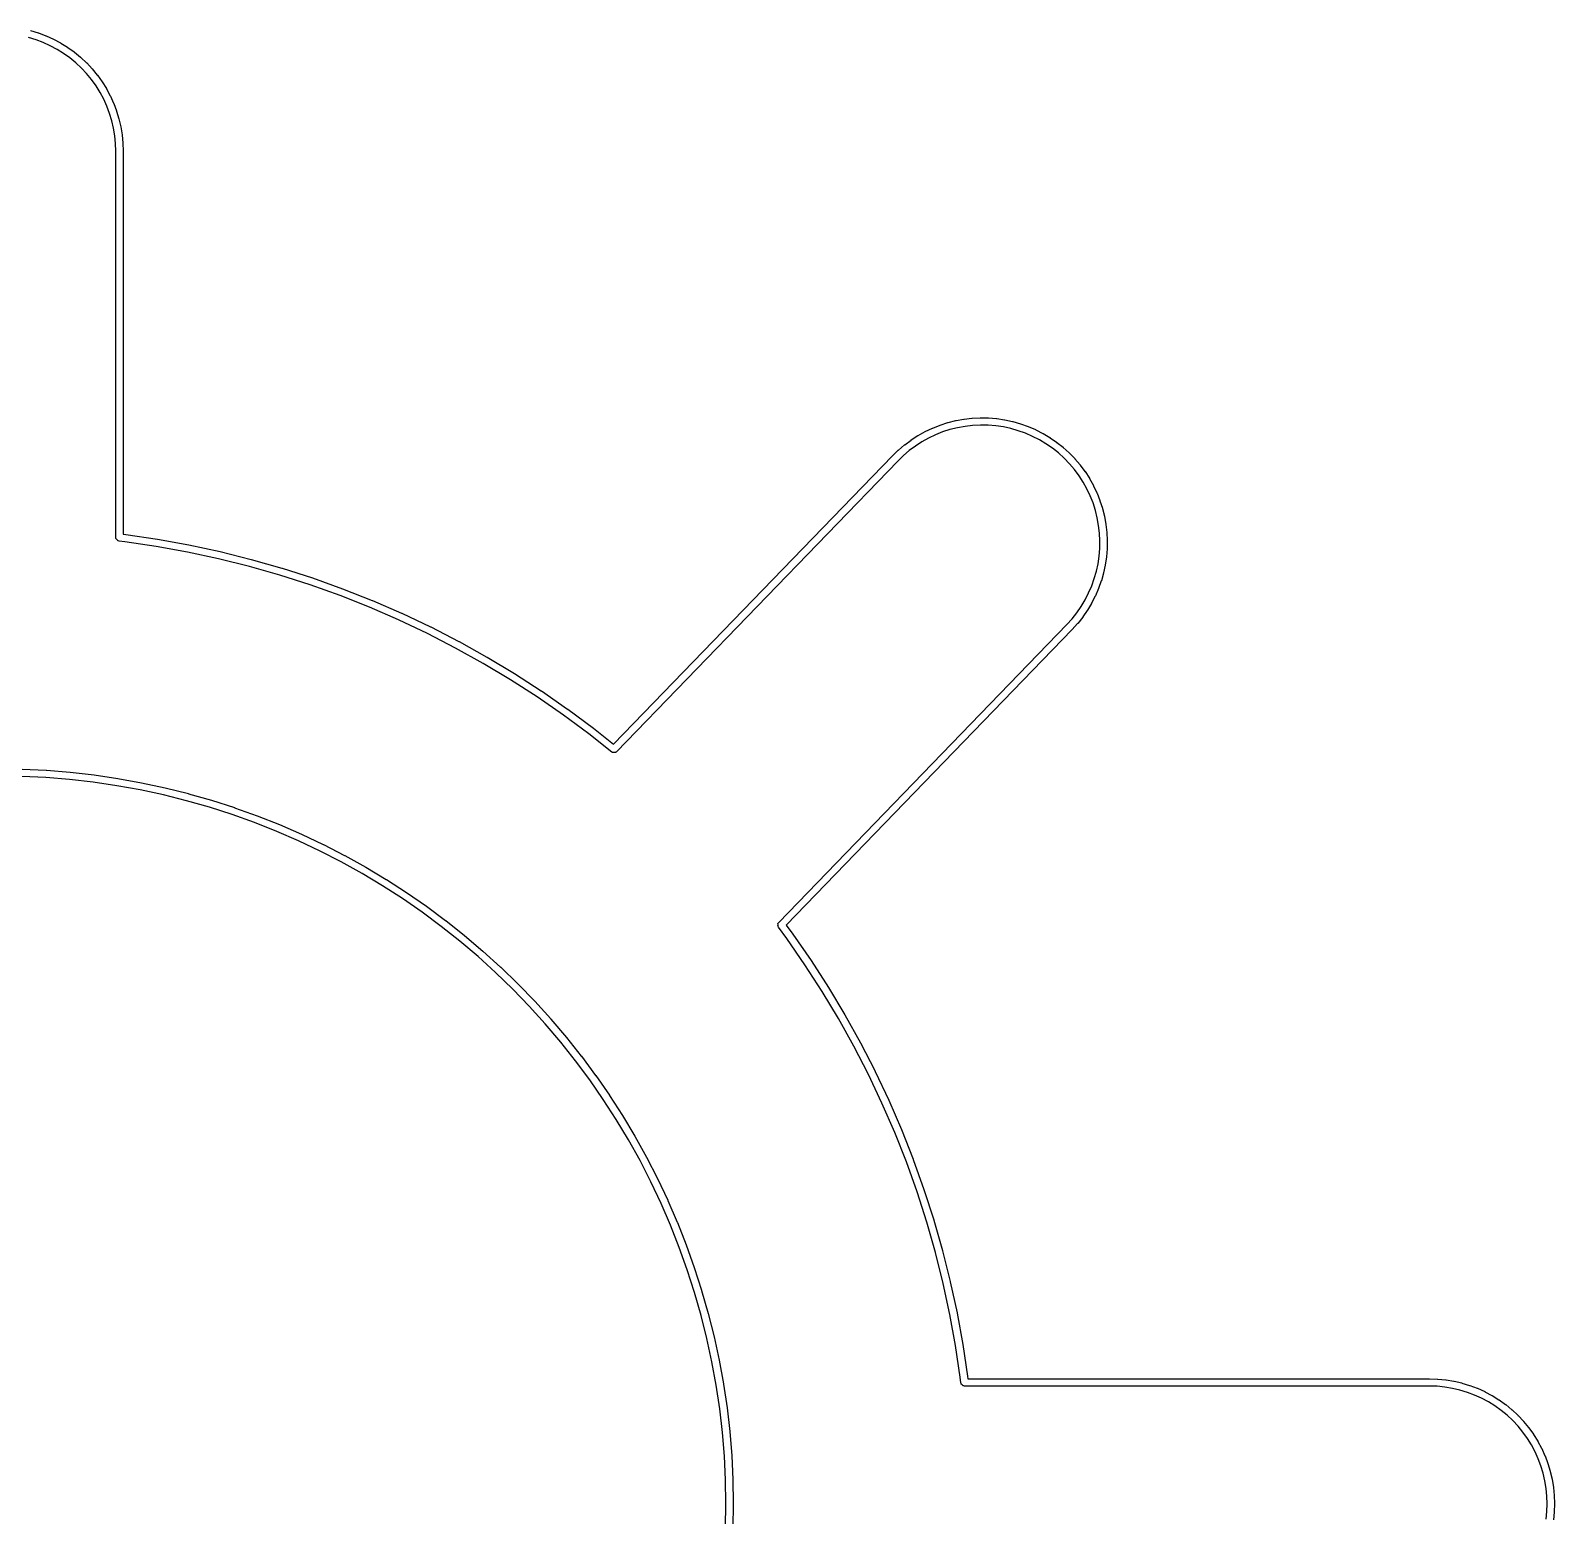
# Model space of a CAD drawing. Header units: inches. Extents: x 0.4 to 11.3, y -7.9 to -0.4.
# Drawn here: x 2.0653 to 2.2694, y -4.8343 to -4.6354 of the extents above; entities that cross this region are included whole.
import ezdxf

# ---------------------------------------------------------------- set-up
doc = ezdxf.new("R2010")
doc.units = ezdxf.units.IN
doc.header["$MEASUREMENT"] = 0
doc.layers.add('Translucent', color=161, linetype='CONTINUOUS', true_color=0x5994dc)

msp = doc.modelspace()

# ---------------------------------------------------------------- linework, layer by layer
at = {"layer": 'Translucent', "linetype": 'CONTINUOUS'}
for p, q in [((2.06534, -4.63541), (2.06535, -4.63542)), ((2.06535, -4.63542), (2.06537, -4.63542)), ((2.06537, -4.63542), (2.06639, -4.63573)), ((2.06639, -4.63573), (2.0664, -4.63573)), ((2.0664, -4.63573), (2.06642, -4.63574)), ((2.06642, -4.63574), (2.06741, -4.63611)), ((2.06741, -4.63611), (2.06743, -4.63612)), ((2.06743, -4.63612), (2.06744, -4.63612)), ((2.06744, -4.63612), (2.06841, -4.63656)), ((2.06609, -4.63666), (2.0651, -4.63636)), ((2.06705, -4.63703), (2.06609, -4.63666)), ((2.06799, -4.63745), (2.06705, -4.63703)), ((2.0689, -4.63794), (2.06799, -4.63745)), ((2.06841, -4.63656), (2.06842, -4.63657)), ((2.06842, -4.63657), (2.06844, -4.63658)), ((2.06844, -4.63658), (2.06938, -4.63708)), ((2.06977, -4.63848), (2.0689, -4.63794)), ((2.06938, -4.63708), (2.06939, -4.63709)), ((2.06939, -4.63709), (2.0694, -4.63709)), ((2.0694, -4.63709), (2.07031, -4.63765)), ((2.07031, -4.63765), (2.07032, -4.63766)), ((2.07032, -4.63766), (2.07033, -4.63767)), ((2.07033, -4.63767), (2.0712, -4.63829)), ((2.0712, -4.63829), (2.07121, -4.6383)), ((2.07121, -4.6383), (2.07122, -4.63831)), ((2.07122, -4.63831), (2.07204, -4.63898)), ((2.07061, -4.63908), (2.06977, -4.63848)), ((2.07141, -4.63973), (2.07061, -4.63908)), ((2.07216, -4.64044), (2.07141, -4.63973)), ((2.07204, -4.63898), (2.07205, -4.639)), ((2.07205, -4.639), (2.07207, -4.63901)), ((2.07207, -4.63901), (2.07284, -4.63973)), ((2.07284, -4.63973), (2.07285, -4.63975)), ((2.07285, -4.63975), (2.07287, -4.63975)), ((2.07287, -4.63975), (2.07359, -4.64053)), ((2.07286, -4.64119), (2.07216, -4.64044)), ((2.07352, -4.64199), (2.07286, -4.64119)), ((2.07412, -4.64283), (2.07352, -4.64199)), ((2.07359, -4.64053), (2.0736, -4.64054)), ((2.0736, -4.64054), (2.07361, -4.64055)), ((2.07361, -4.64055), (2.07429, -4.64138)), ((2.07429, -4.64138), (2.0743, -4.64139)), ((2.0743, -4.64139), (2.07431, -4.6414)), ((2.07431, -4.6414), (2.07493, -4.64227)), ((2.07493, -4.64227), (2.07493, -4.64228)), ((2.07493, -4.64228), (2.07494, -4.64229)), ((2.07494, -4.64229), (2.07551, -4.64319)), ((2.07466, -4.6437), (2.07412, -4.64283)), ((2.07515, -4.64461), (2.07466, -4.6437)), ((2.07551, -4.64319), (2.07551, -4.64321)), ((2.07551, -4.64321), (2.07552, -4.64322)), ((2.07552, -4.64322), (2.07602, -4.64416)), ((2.07602, -4.64416), (2.07603, -4.64418)), ((2.07603, -4.64418), (2.07604, -4.64419)), ((2.07604, -4.64419), (2.07648, -4.64516)), ((2.07557, -4.64555), (2.07515, -4.64461)), ((2.07594, -4.64651), (2.07557, -4.64555)), ((2.07623, -4.6475), (2.07594, -4.64651)), ((2.07648, -4.64516), (2.07648, -4.64517)), ((2.07648, -4.64517), (2.07649, -4.64519)), ((2.07649, -4.64519), (2.07686, -4.64618)), ((2.07686, -4.64618), (2.07687, -4.6462)), ((2.07687, -4.6462), (2.07687, -4.64621)), ((2.07687, -4.64621), (2.07718, -4.64723)), ((2.07647, -4.6485), (2.07623, -4.6475)), ((2.07664, -4.64952), (2.07647, -4.6485)), ((2.07718, -4.64723), (2.07718, -4.64724)), ((2.07718, -4.64724), (2.07719, -4.64726)), ((2.07719, -4.64726), (2.07743, -4.64829)), ((2.07743, -4.64829), (2.07743, -4.64831)), ((2.07743, -4.64831), (2.07744, -4.64833)), ((2.07744, -4.64833), (2.07761, -4.64937)), ((2.07674, -4.65055), (2.07664, -4.64952)), ((2.07677, -4.65158), (2.07674, -4.65055)), ((2.07761, -4.64937), (2.07761, -4.64939)), ((2.07761, -4.64939), (2.07761, -4.64941)), ((2.07761, -4.64941), (2.07772, -4.65046)), ((2.07772, -4.65046), (2.07772, -4.65048)), ((2.07772, -4.65048), (2.07772, -4.6505)), ((2.07772, -4.6505), (2.07776, -4.65156)), ((2.07677, -4.70329), (2.07677, -4.65158)), ((2.07776, -4.65156), (2.07775, -4.65157)), ((2.07775, -4.65157), (2.07776, -4.65157)), ((2.07776, -4.65157), (2.07776, -4.70285)), ((2.19035, -4.68744), (2.19141, -4.68732)), ((2.19141, -4.68732), (2.19142, -4.68732)), ((2.19142, -4.68732), (2.19144, -4.68732)), ((2.19144, -4.68732), (2.1925, -4.68727)), ((2.1925, -4.68727), (2.19251, -4.68727)), ((2.19251, -4.68727), (2.19253, -4.68727)), ((2.19253, -4.68727), (2.19359, -4.68728)), ((2.19359, -4.68728), (2.19361, -4.68729)), ((2.19361, -4.68729), (2.19363, -4.68728)), ((2.19363, -4.68728), (2.19468, -4.68737)), ((2.1842, -4.68964), (2.18513, -4.68912)), ((2.18513, -4.68912), (2.18515, -4.68912)), ((2.18515, -4.68912), (2.18516, -4.68911)), ((2.18516, -4.68911), (2.18612, -4.68865)), ((2.18612, -4.68865), (2.18613, -4.68865)), ((2.18613, -4.68865), (2.18615, -4.68864)), ((2.18615, -4.68864), (2.18714, -4.68825)), ((2.18748, -4.68917), (2.18653, -4.68955)), ((2.18714, -4.68825), (2.18715, -4.68825)), ((2.18715, -4.68825), (2.18717, -4.68824)), ((2.18717, -4.68824), (2.18818, -4.68791)), ((2.18846, -4.68886), (2.18748, -4.68917)), ((2.18818, -4.68791), (2.1882, -4.68791)), ((2.1882, -4.68791), (2.18821, -4.6879)), ((2.18821, -4.6879), (2.18924, -4.68765)), ((2.18946, -4.6886), (2.18846, -4.68886)), ((2.18924, -4.68765), (2.18926, -4.68765)), ((2.18926, -4.68765), (2.18927, -4.68764)), ((2.18927, -4.68764), (2.19032, -4.68745)), ((2.19048, -4.68842), (2.18946, -4.6886)), ((2.19032, -4.68745), (2.19033, -4.68745)), ((2.19033, -4.68745), (2.19035, -4.68744)), ((2.1915, -4.6883), (2.19048, -4.68842)), ((2.19253, -4.68825), (2.1915, -4.6883)), ((2.19356, -4.68827), (2.19253, -4.68825)), ((2.19459, -4.68835), (2.19356, -4.68827)), ((2.19561, -4.6885), (2.19459, -4.68835)), ((2.19468, -4.68737), (2.1947, -4.68738)), ((2.1947, -4.68738), (2.19472, -4.68737)), ((2.19472, -4.68737), (2.19577, -4.68753)), ((2.19662, -4.68872), (2.19561, -4.6885)), ((2.19577, -4.68753), (2.19578, -4.68754)), ((2.19578, -4.68754), (2.1958, -4.68754)), ((2.1958, -4.68754), (2.19684, -4.68776)), ((2.19761, -4.689), (2.19662, -4.68872)), ((2.19684, -4.68776), (2.19685, -4.68777)), ((2.19685, -4.68777), (2.19687, -4.68777)), ((2.19687, -4.68777), (2.19789, -4.68806)), ((2.19858, -4.68935), (2.19761, -4.689)), ((2.19789, -4.68806), (2.19791, -4.68807)), ((2.19791, -4.68807), (2.19792, -4.68807)), ((2.19792, -4.68807), (2.19892, -4.68843)), ((2.19952, -4.68976), (2.19858, -4.68935)), ((2.19892, -4.68843), (2.19894, -4.68843)), ((2.19894, -4.68843), (2.19895, -4.68844)), ((2.19895, -4.68844), (2.19993, -4.68886)), ((2.19993, -4.68886), (2.19994, -4.68887)), ((2.19994, -4.68887), (2.19996, -4.68887)), ((2.19996, -4.68887), (2.2009, -4.68936)), ((2.2009, -4.68936), (2.20092, -4.68937)), ((2.20092, -4.68937), (2.20093, -4.68938)), ((2.18157, -4.69159), (2.18238, -4.6909)), ((2.18238, -4.6909), (2.18239, -4.6909)), ((2.18239, -4.6909), (2.1824, -4.69088)), ((2.1824, -4.69088), (2.18325, -4.69025)), ((2.18383, -4.69105), (2.183, -4.69166)), ((2.18325, -4.69025), (2.18327, -4.69024)), ((2.18327, -4.69024), (2.18328, -4.69023)), ((2.18328, -4.69023), (2.18417, -4.68966)), ((2.18469, -4.69049), (2.18383, -4.69105)), ((2.18417, -4.68966), (2.18419, -4.68965)), ((2.18419, -4.68965), (2.1842, -4.68964)), ((2.18559, -4.68999), (2.18469, -4.69049)), ((2.18653, -4.68955), (2.18559, -4.68999)), ((2.20044, -4.69023), (2.19952, -4.68976)), ((2.20132, -4.69076), (2.20044, -4.69023)), ((2.20093, -4.68938), (2.20184, -4.68992)), ((2.20217, -4.69134), (2.20132, -4.69076)), ((2.20184, -4.68992), (2.20186, -4.68993)), ((2.20186, -4.68993), (2.20187, -4.68994)), ((2.20187, -4.68994), (2.20274, -4.69054)), ((2.20298, -4.69198), (2.20217, -4.69134)), ((2.20274, -4.69054), (2.20276, -4.69055)), ((2.20276, -4.69055), (2.20277, -4.69056)), ((2.20277, -4.69056), (2.2036, -4.69122)), ((2.2036, -4.69122), (2.20361, -4.69124)), ((2.20361, -4.69124), (2.20363, -4.69124)), ((2.20363, -4.69124), (2.20442, -4.69196)), ((2.14343, -4.73098), (2.18077, -4.69236)), ((2.18147, -4.69306), (2.14383, -4.73198)), ((2.18077, -4.69236), (2.18078, -4.69235)), ((2.18077, -4.69236), (2.18077, -4.69236)), ((2.18078, -4.69235), (2.18154, -4.69161)), ((2.18222, -4.69233), (2.18147, -4.69306)), ((2.18154, -4.69161), (2.18156, -4.6916)), ((2.18156, -4.6916), (2.18157, -4.69159)), ((2.183, -4.69166), (2.18222, -4.69233)), ((2.20374, -4.69268), (2.20298, -4.69198)), ((2.20446, -4.69342), (2.20374, -4.69268)), ((2.20442, -4.69196), (2.20442, -4.69197)), ((2.20442, -4.69197), (2.20444, -4.69198)), ((2.20444, -4.69198), (2.20518, -4.69274)), ((2.20513, -4.6942), (2.20446, -4.69342)), ((2.20518, -4.69274), (2.20519, -4.69276)), ((2.20519, -4.69276), (2.2052, -4.69277)), ((2.2052, -4.69277), (2.20589, -4.69358)), ((2.20574, -4.69503), (2.20513, -4.6942)), ((2.2063, -4.69589), (2.20574, -4.69503)), ((2.20589, -4.69358), (2.20589, -4.69359)), ((2.20589, -4.69359), (2.20591, -4.6936)), ((2.20591, -4.6936), (2.20654, -4.69446)), ((2.20654, -4.69446), (2.20655, -4.69447)), ((2.20655, -4.69447), (2.20656, -4.69448)), ((2.20656, -4.69448), (2.20714, -4.69537)), ((2.20714, -4.69537), (2.20714, -4.69539)), ((2.20714, -4.69539), (2.20715, -4.6954)), ((2.20715, -4.6954), (2.20767, -4.69633)), ((2.2068, -4.6968), (2.2063, -4.69589)), ((2.20724, -4.69773), (2.2068, -4.6968)), ((2.20767, -4.69633), (2.20767, -4.69635)), ((2.20767, -4.69635), (2.20768, -4.69636)), ((2.20768, -4.69636), (2.20814, -4.69732)), ((2.20814, -4.69732), (2.20814, -4.69734)), ((2.20814, -4.69734), (2.20815, -4.69735)), ((2.20815, -4.69735), (2.20854, -4.69834)), ((2.20762, -4.69868), (2.20724, -4.69773)), ((2.20794, -4.69967), (2.20762, -4.69868)), ((2.20854, -4.69834), (2.20854, -4.69835)), ((2.20854, -4.69835), (2.20855, -4.69837)), ((2.20855, -4.69837), (2.20888, -4.69938)), ((2.20888, -4.69938), (2.20888, -4.6994)), ((2.20888, -4.6994), (2.20889, -4.69941)), ((2.20889, -4.69941), (2.20915, -4.70044)), ((2.20819, -4.70067), (2.20794, -4.69967)), ((2.20837, -4.70168), (2.20819, -4.70067)), ((2.20915, -4.70044), (2.20915, -4.70046)), ((2.20915, -4.70046), (2.20915, -4.70047)), ((2.20915, -4.70047), (2.20934, -4.70152)), ((2.20934, -4.70152), (2.20934, -4.70153)), ((2.20934, -4.70153), (2.20935, -4.70155)), ((2.20935, -4.70155), (2.20947, -4.70261)), ((2.07679, -4.7034), (2.07677, -4.70329)), ((2.07679, -4.70342), (2.07679, -4.7034)), ((2.0768, -4.70344), (2.07679, -4.70342)), ((2.07681, -4.70348), (2.0768, -4.70344)), ((2.07692, -4.70359), (2.07681, -4.70348)), ((2.07702, -4.70372), (2.07692, -4.70359)), ((2.07776, -4.70285), (2.0781, -4.70289)), ((2.0781, -4.70289), (2.07811, -4.70289)), ((2.07811, -4.70289), (2.07812, -4.70289)), ((2.07812, -4.70289), (2.08234, -4.70352)), ((2.08234, -4.70352), (2.08235, -4.70352)), ((2.08235, -4.70352), (2.08236, -4.70352)), ((2.08236, -4.70352), (2.08655, -4.70429)), ((2.20849, -4.7027), (2.20837, -4.70168)), ((2.20854, -4.70373), (2.20849, -4.7027)), ((2.20947, -4.70261), (2.20947, -4.70262)), ((2.20947, -4.70262), (2.20947, -4.70264)), ((2.20947, -4.70264), (2.20952, -4.7037)), ((2.07706, -4.70373), (2.07702, -4.70372)), ((2.07708, -4.70374), (2.07706, -4.70373)), ((2.0771, -4.70374), (2.07708, -4.70374)), ((2.07721, -4.70378), (2.0771, -4.70374)), ((2.07798, -4.70387), (2.07721, -4.70378)), ((2.08219, -4.70449), (2.07798, -4.70387)), ((2.08637, -4.70525), (2.08219, -4.70449)), ((2.09053, -4.70615), (2.08637, -4.70525)), ((2.08655, -4.70429), (2.08656, -4.70429)), ((2.08656, -4.70429), (2.08657, -4.70429)), ((2.08657, -4.70429), (2.09074, -4.70519)), ((2.09074, -4.70519), (2.09075, -4.70519)), ((2.09075, -4.70519), (2.09076, -4.70519)), ((2.09076, -4.70519), (2.0949, -4.70623)), ((2.20844, -4.70579), (2.20852, -4.70476)), ((2.20852, -4.70476), (2.20854, -4.70373)), ((2.20951, -4.70483), (2.20942, -4.70589)), ((2.20951, -4.70479), (2.2095, -4.70481)), ((2.2095, -4.70481), (2.20951, -4.70483)), ((2.20953, -4.70373), (2.20951, -4.70479)), ((2.20952, -4.7037), (2.20952, -4.70372)), ((2.20952, -4.70372), (2.20953, -4.70373)), ((2.09465, -4.70718), (2.09053, -4.70615)), ((2.09874, -4.70835), (2.09465, -4.70718)), ((2.0949, -4.70623), (2.0949, -4.70623)), ((2.0949, -4.70623), (2.09491, -4.70623)), ((2.09491, -4.70623), (2.09902, -4.70741)), ((2.09902, -4.70741), (2.09902, -4.70741)), ((2.09902, -4.70741), (2.09903, -4.70741)), ((2.09903, -4.70741), (2.10309, -4.70872)), ((2.20807, -4.70782), (2.20829, -4.70681)), ((2.20829, -4.70681), (2.20844, -4.70579)), ((2.20926, -4.707), (2.20903, -4.70804)), ((2.20942, -4.70592), (2.20926, -4.70697)), ((2.20926, -4.70697), (2.20926, -4.70698)), ((2.20926, -4.70698), (2.20926, -4.707)), ((2.20942, -4.70589), (2.20942, -4.7059)), ((2.20942, -4.7059), (2.20942, -4.70592)), ((2.10279, -4.70965), (2.09874, -4.70835)), ((2.10679, -4.71108), (2.10279, -4.70965)), ((2.10309, -4.70872), (2.1031, -4.70872)), ((2.1031, -4.70872), (2.10311, -4.70872)), ((2.10311, -4.70872), (2.10713, -4.71016)), ((2.20744, -4.70978), (2.20779, -4.70881)), ((2.20779, -4.70881), (2.20807, -4.70782)), ((2.20872, -4.70912), (2.20836, -4.71012)), ((2.20873, -4.70909), (2.20872, -4.70911)), ((2.20872, -4.70911), (2.20872, -4.70912)), ((2.20902, -4.70807), (2.20873, -4.70909)), ((2.20903, -4.70804), (2.20902, -4.70805)), ((2.20902, -4.70805), (2.20902, -4.70807)), ((2.11074, -4.71265), (2.10679, -4.71108)), ((2.10713, -4.71016), (2.10713, -4.71016)), ((2.10713, -4.71016), (2.10714, -4.71016)), ((2.10714, -4.71016), (2.11111, -4.71173)), ((2.11111, -4.71173), (2.11112, -4.71174)), ((2.11112, -4.71174), (2.11113, -4.71174)), ((2.11113, -4.71174), (2.11504, -4.71344)), ((2.20603, -4.71252), (2.20656, -4.71164)), ((2.20656, -4.71164), (2.20703, -4.71072)), ((2.20703, -4.71072), (2.20744, -4.70978)), ((2.20792, -4.71116), (2.20743, -4.7121)), ((2.20793, -4.71113), (2.20792, -4.71114)), ((2.20792, -4.71114), (2.20792, -4.71116)), ((2.20835, -4.71015), (2.20793, -4.71113)), ((2.20836, -4.71014), (2.20835, -4.71015)), ((2.20836, -4.71012), (2.20836, -4.71014)), ((2.11464, -4.71434), (2.11074, -4.71265)), ((2.11504, -4.71344), (2.11505, -4.71344)), ((2.11505, -4.71344), (2.11506, -4.71344)), ((2.11506, -4.71344), (2.11891, -4.71527)), ((2.20481, -4.71418), (2.20545, -4.71337)), ((2.20545, -4.71337), (2.20603, -4.71252)), ((2.20685, -4.71307), (2.20625, -4.71394)), ((2.20686, -4.71306), (2.20685, -4.71307)), ((2.20687, -4.71304), (2.20686, -4.71306)), ((2.20742, -4.71213), (2.20687, -4.71304)), ((2.20743, -4.7121), (2.20742, -4.71212)), ((2.20742, -4.71212), (2.20742, -4.71213)), ((2.11849, -4.71615), (2.11464, -4.71434)), ((2.11891, -4.71527), (2.11892, -4.71527)), ((2.11892, -4.71527), (2.11893, -4.71528)), ((2.11893, -4.71528), (2.12272, -4.71723)), ((2.16554, -4.75484), (2.20411, -4.71495)), ((2.20482, -4.71563), (2.16654, -4.75522)), ((2.20411, -4.71495), (2.20481, -4.71418)), ((2.20483, -4.71562), (2.20482, -4.71563)), ((2.20555, -4.71483), (2.20483, -4.71562)), ((2.20483, -4.71562), (2.20483, -4.71562)), ((2.20556, -4.71481), (2.20555, -4.71483)), ((2.20557, -4.7148), (2.20556, -4.71481)), ((2.20623, -4.71397), (2.20557, -4.7148)), ((2.20624, -4.71396), (2.20623, -4.71397)), ((2.20625, -4.71394), (2.20624, -4.71396)), ((2.12227, -4.7181), (2.11849, -4.71615)), ((2.12272, -4.71723), (2.12273, -4.71723)), ((2.12273, -4.71723), (2.12274, -4.71723)), ((2.12274, -4.71723), (2.12647, -4.71931)), ((2.12598, -4.72016), (2.12227, -4.7181)), ((2.12647, -4.71931), (2.12648, -4.71931)), ((2.12648, -4.71931), (2.12648, -4.71931)), ((2.12648, -4.71931), (2.13014, -4.72151)), ((2.12963, -4.72235), (2.12598, -4.72016)), ((2.13014, -4.72151), (2.13015, -4.72151)), ((2.13015, -4.72151), (2.13016, -4.72152)), ((2.13016, -4.72152), (2.13374, -4.72383)), ((2.1332, -4.72465), (2.12963, -4.72235)), ((2.13374, -4.72383), (2.13375, -4.72383)), ((2.13375, -4.72383), (2.13376, -4.72384)), ((2.13376, -4.72384), (2.13727, -4.72627)), ((2.1367, -4.72707), (2.1332, -4.72465)), ((2.14011, -4.7296), (2.1367, -4.72707)), ((2.13727, -4.72627), (2.13727, -4.72627)), ((2.13727, -4.72627), (2.13728, -4.72628)), ((2.13728, -4.72628), (2.14071, -4.72882)), ((2.14317, -4.73203), (2.14011, -4.7296)), ((2.14071, -4.72882), (2.14071, -4.72882)), ((2.14071, -4.72882), (2.14072, -4.72883)), ((2.14072, -4.72883), (2.14343, -4.73098)), ((2.14327, -4.73208), (2.14317, -4.73203)), ((2.14329, -4.7321), (2.14327, -4.73208)), ((2.14331, -4.7321), (2.14329, -4.7321)), ((2.14334, -4.73211), (2.14331, -4.7321)), ((2.1435, -4.73209), (2.14334, -4.73211)), ((2.14367, -4.73209), (2.1435, -4.73209)), ((2.1437, -4.73207), (2.14367, -4.73209)), ((2.14371, -4.73207), (2.1437, -4.73207)), ((2.14373, -4.73205), (2.14371, -4.73207)), ((2.14383, -4.73198), (2.14373, -4.73205)), ((2.0674, -4.73544), (2.06421, -4.73529)), ((2.06425, -4.7343), (2.06745, -4.73446)), ((2.07057, -4.73571), (2.0674, -4.73544)), ((2.06745, -4.73446), (2.06746, -4.73446)), ((2.06746, -4.73446), (2.06747, -4.73446)), ((2.06747, -4.73446), (2.07066, -4.73473)), ((2.07374, -4.73607), (2.07057, -4.73571)), ((2.07066, -4.73473), (2.07067, -4.73473)), ((2.07067, -4.73473), (2.07068, -4.73473)), ((2.07068, -4.73473), (2.07386, -4.73509)), ((2.0769, -4.73654), (2.07374, -4.73607)), ((2.07386, -4.73509), (2.07387, -4.7351)), ((2.07387, -4.7351), (2.07388, -4.7351)), ((2.07388, -4.7351), (2.07705, -4.73557)), ((2.07705, -4.73557), (2.07706, -4.73557)), ((2.07706, -4.73557), (2.07706, -4.73557)), ((2.07706, -4.73557), (2.08022, -4.73614)), ((2.08022, -4.73614), (2.08023, -4.73614)), ((2.08023, -4.73614), (2.08023, -4.73614)), ((2.08023, -4.73614), (2.08337, -4.73682)), ((2.08003, -4.73711), (2.0769, -4.73654)), ((2.08315, -4.73778), (2.08003, -4.73711)), ((2.08624, -4.73856), (2.08315, -4.73778)), ((2.08337, -4.73682), (2.08337, -4.73682)), ((2.08337, -4.73682), (2.08338, -4.73683)), ((2.08338, -4.73683), (2.08649, -4.7376)), ((2.08649, -4.7376), (2.0865, -4.73761)), ((2.0865, -4.73761), (2.08651, -4.73761)), ((2.08651, -4.73761), (2.08959, -4.73849)), ((2.08931, -4.73943), (2.08624, -4.73856)), ((2.09235, -4.74041), (2.08931, -4.73943)), ((2.08959, -4.73849), (2.08959, -4.73849)), ((2.08959, -4.73849), (2.0896, -4.73849)), ((2.0896, -4.73849), (2.09265, -4.73947)), ((2.09265, -4.73947), (2.09266, -4.73948)), ((2.09266, -4.73948), (2.09267, -4.73948)), ((2.09267, -4.73948), (2.09569, -4.74056)), ((2.09535, -4.74148), (2.09235, -4.74041)), ((2.09831, -4.74265), (2.09535, -4.74148)), ((2.09569, -4.74056), (2.09569, -4.74056)), ((2.09569, -4.74056), (2.0957, -4.74056)), ((2.0957, -4.74056), (2.09868, -4.74174)), ((2.09868, -4.74174), (2.09869, -4.74175)), ((2.09869, -4.74175), (2.0987, -4.74175)), ((2.0987, -4.74175), (2.10164, -4.74302)), ((2.10124, -4.74392), (2.09831, -4.74265)), ((2.10412, -4.74529), (2.10124, -4.74392)), ((2.10164, -4.74302), (2.10164, -4.74303)), ((2.10164, -4.74303), (2.10165, -4.74303)), ((2.10165, -4.74303), (2.10455, -4.7444)), ((2.10455, -4.7444), (2.10456, -4.7444)), ((2.10456, -4.7444), (2.10456, -4.74441)), ((2.10456, -4.74441), (2.10741, -4.74587)), ((2.10696, -4.74674), (2.10412, -4.74529)), ((2.10741, -4.74587), (2.10742, -4.74588)), ((2.10742, -4.74588), (2.10743, -4.74588)), ((2.10743, -4.74588), (2.11023, -4.74743)), ((2.10974, -4.74829), (2.10696, -4.74674)), ((2.11248, -4.74993), (2.10974, -4.74829)), ((2.11023, -4.74743), (2.11024, -4.74744)), ((2.11024, -4.74744), (2.11024, -4.74744)), ((2.11024, -4.74744), (2.11299, -4.74909)), ((2.11516, -4.75166), (2.11248, -4.74993)), ((2.11299, -4.74909), (2.113, -4.7491)), ((2.113, -4.7491), (2.11301, -4.7491)), ((2.11301, -4.7491), (2.1157, -4.75084)), ((2.11778, -4.75347), (2.11516, -4.75166)), ((2.1157, -4.75084), (2.1157, -4.75084)), ((2.1157, -4.75084), (2.11571, -4.75084)), ((2.11571, -4.75084), (2.11835, -4.75267)), ((2.12034, -4.75537), (2.11778, -4.75347)), ((2.11835, -4.75267), (2.11835, -4.75267)), ((2.11835, -4.75267), (2.11836, -4.75268)), ((2.11836, -4.75268), (2.12093, -4.75459)), ((2.12093, -4.75459), (2.12094, -4.75459)), ((2.12094, -4.75459), (2.12095, -4.7546)), ((2.12095, -4.7546), (2.12346, -4.75659)), ((2.12284, -4.75735), (2.12034, -4.75537)), ((2.12346, -4.75659), (2.12346, -4.75659)), ((2.12346, -4.75659), (2.12347, -4.7566)), ((2.12347, -4.7566), (2.12591, -4.75867)), ((2.16541, -4.7553), (2.16544, -4.75515)), ((2.16544, -4.75535), (2.16541, -4.7553)), ((2.16543, -4.755), (2.16547, -4.75495)), ((2.16544, -4.75515), (2.16543, -4.755)), ((2.16544, -4.75538), (2.16544, -4.75535)), ((2.16546, -4.75539), (2.16544, -4.75538)), ((2.1655, -4.75547), (2.16546, -4.75539)), ((2.16547, -4.75493), (2.16549, -4.75491)), ((2.16547, -4.75495), (2.16547, -4.75493)), ((2.16549, -4.75491), (2.16554, -4.75484)), ((2.16663, -4.757), (2.1655, -4.75547)), ((2.16654, -4.75522), (2.16743, -4.75642)), ((2.16743, -4.75642), (2.16743, -4.75643)), ((2.16743, -4.75643), (2.16743, -4.75643)), ((2.16743, -4.75643), (2.16986, -4.75994)), ((2.12527, -4.75942), (2.12284, -4.75735)), ((2.12591, -4.75867), (2.12592, -4.75868)), ((2.12592, -4.75868), (2.12593, -4.75868)), ((2.12593, -4.75868), (2.1283, -4.76083)), ((2.16905, -4.7605), (2.16663, -4.757)), ((2.12763, -4.76156), (2.12527, -4.75942)), ((2.17135, -4.76407), (2.16905, -4.7605)), ((2.16986, -4.75994), (2.16987, -4.75995)), ((2.16987, -4.75995), (2.16987, -4.75996)), ((2.16987, -4.75996), (2.17218, -4.76354)), ((2.12993, -4.76378), (2.12763, -4.76156)), ((2.1283, -4.76083), (2.12831, -4.76084)), ((2.12831, -4.76084), (2.12831, -4.76085)), ((2.12831, -4.76085), (2.13062, -4.76307)), ((2.13214, -4.76607), (2.12993, -4.76378)), ((2.13062, -4.76307), (2.13062, -4.76308)), ((2.13062, -4.76308), (2.13063, -4.76309)), ((2.13063, -4.76309), (2.13286, -4.76539)), ((2.17354, -4.76772), (2.17135, -4.76407)), ((2.17218, -4.76354), (2.17219, -4.76355)), ((2.17219, -4.76355), (2.17219, -4.76356)), ((2.17219, -4.76356), (2.17439, -4.76722)), ((2.13428, -4.76843), (2.13214, -4.76607)), ((2.13286, -4.76539), (2.13286, -4.7654)), ((2.13286, -4.7654), (2.13287, -4.7654)), ((2.13287, -4.7654), (2.13502, -4.76777)), ((2.13635, -4.77086), (2.13428, -4.76843)), ((2.13502, -4.76777), (2.13502, -4.76778)), ((2.13502, -4.76778), (2.13503, -4.76779)), ((2.13503, -4.76779), (2.1371, -4.77023)), ((2.1756, -4.77143), (2.17354, -4.76772)), ((2.17439, -4.76722), (2.17439, -4.76723)), ((2.17439, -4.76723), (2.1744, -4.76723)), ((2.1744, -4.76723), (2.17647, -4.77096)), ((2.13833, -4.77336), (2.13635, -4.77086)), ((2.1371, -4.77023), (2.13711, -4.77024)), ((2.13711, -4.77024), (2.13711, -4.77024)), ((2.13711, -4.77024), (2.1391, -4.77275)), ((2.17647, -4.77096), (2.17647, -4.77097)), ((2.17647, -4.77097), (2.17648, -4.77098)), ((2.17648, -4.77098), (2.17843, -4.77477)), ((2.1391, -4.77275), (2.13911, -4.77276)), ((2.13911, -4.77276), (2.13911, -4.77277)), ((2.13911, -4.77277), (2.14102, -4.77534)), ((2.17755, -4.77521), (2.1756, -4.77143)), ((2.14023, -4.77592), (2.13833, -4.77336)), ((2.17843, -4.77477), (2.17843, -4.77478)), ((2.17843, -4.77478), (2.17843, -4.77479)), ((2.17843, -4.77479), (2.18026, -4.77864)), ((2.14204, -4.77854), (2.14023, -4.77592)), ((2.14102, -4.77534), (2.14103, -4.77535)), ((2.14103, -4.77535), (2.14103, -4.77535)), ((2.14103, -4.77535), (2.14286, -4.77799)), ((2.17936, -4.77906), (2.17755, -4.77521)), ((2.14377, -4.78122), (2.14204, -4.77854)), ((2.14286, -4.77799), (2.14286, -4.778)), ((2.14286, -4.778), (2.14287, -4.778)), ((2.14287, -4.778), (2.1446, -4.7807)), ((2.18106, -4.78296), (2.17936, -4.77906)), ((2.18026, -4.77864), (2.18026, -4.77865)), ((2.18026, -4.77865), (2.18026, -4.77866)), ((2.18026, -4.77866), (2.18196, -4.78257)), ((2.1446, -4.7807), (2.14461, -4.7807)), ((2.14461, -4.7807), (2.14461, -4.78071)), ((2.14461, -4.78071), (2.14626, -4.78346)), ((2.14541, -4.78396), (2.14377, -4.78122)), ((2.18262, -4.78691), (2.18106, -4.78296)), ((2.18196, -4.78257), (2.18196, -4.78258)), ((2.18196, -4.78258), (2.18197, -4.78259)), ((2.18197, -4.78259), (2.18354, -4.78656)), ((2.14696, -4.78674), (2.14541, -4.78396)), ((2.14626, -4.78346), (2.14626, -4.78347)), ((2.14626, -4.78347), (2.14627, -4.78347)), ((2.14627, -4.78347), (2.14782, -4.78627)), ((2.14842, -4.78958), (2.14696, -4.78674)), ((2.14782, -4.78627), (2.14783, -4.78628)), ((2.14783, -4.78628), (2.14783, -4.78629)), ((2.14783, -4.78629), (2.14929, -4.78914)), ((2.18405, -4.79091), (2.18262, -4.78691)), ((2.18354, -4.78656), (2.18354, -4.78657)), ((2.18354, -4.78657), (2.18354, -4.78657)), ((2.18354, -4.78657), (2.18498, -4.79059)), ((2.14929, -4.78914), (2.1493, -4.78915)), ((2.1493, -4.78915), (2.1493, -4.78915)), ((2.1493, -4.78915), (2.15067, -4.79205)), ((2.14978, -4.79246), (2.14842, -4.78958)), ((2.18535, -4.79496), (2.18405, -4.79091)), ((2.18498, -4.79059), (2.18498, -4.7906)), ((2.18498, -4.7906), (2.18498, -4.79061)), ((2.18498, -4.79061), (2.18629, -4.79467)), ((2.15105, -4.79539), (2.14978, -4.79246)), ((2.15067, -4.79205), (2.15067, -4.79206)), ((2.15067, -4.79206), (2.15068, -4.79206)), ((2.15068, -4.79206), (2.15195, -4.795)), ((2.15222, -4.79835), (2.15105, -4.79539)), ((2.15195, -4.795), (2.15196, -4.79501)), ((2.15196, -4.79501), (2.15196, -4.79502)), ((2.15196, -4.79502), (2.15314, -4.798)), ((2.18652, -4.79905), (2.18535, -4.79496)), ((2.18629, -4.79467), (2.18629, -4.79468)), ((2.18629, -4.79468), (2.18629, -4.79469)), ((2.18629, -4.79469), (2.18747, -4.79879)), ((2.15329, -4.80136), (2.15222, -4.79835)), ((2.15314, -4.798), (2.15314, -4.79801)), ((2.15314, -4.79801), (2.15314, -4.79801)), ((2.15314, -4.79801), (2.15422, -4.80103)), ((2.18755, -4.80318), (2.18652, -4.79905)), ((2.18747, -4.79879), (2.18747, -4.7988)), ((2.18747, -4.7988), (2.18747, -4.7988)), ((2.18747, -4.7988), (2.18851, -4.80294)), ((2.15427, -4.80439), (2.15329, -4.80136)), ((2.15422, -4.80103), (2.15422, -4.80104)), ((2.15422, -4.80104), (2.15423, -4.80105)), ((2.15423, -4.80105), (2.15521, -4.8041)), ((2.18845, -4.80733), (2.18755, -4.80318)), ((2.18851, -4.80294), (2.18851, -4.80295)), ((2.18851, -4.80295), (2.18851, -4.80296)), ((2.18851, -4.80296), (2.18941, -4.80713)), ((2.15514, -4.80746), (2.15427, -4.80439)), ((2.15521, -4.8041), (2.15521, -4.80411)), ((2.15521, -4.80411), (2.15521, -4.80411)), ((2.15521, -4.80411), (2.15609, -4.8072)), ((2.15592, -4.81055), (2.15514, -4.80746)), ((2.15609, -4.8072), (2.15609, -4.8072)), ((2.15609, -4.8072), (2.1561, -4.80721)), ((2.1561, -4.80721), (2.15688, -4.81032)), ((2.18921, -4.81151), (2.18845, -4.80733)), ((2.18941, -4.80713), (2.18941, -4.80714)), ((2.18941, -4.80714), (2.18942, -4.80715)), ((2.18942, -4.80715), (2.19018, -4.81135)), ((2.15659, -4.81367), (2.15592, -4.81055)), ((2.15688, -4.81032), (2.15688, -4.81033)), ((2.15688, -4.81033), (2.15688, -4.81034)), ((2.15688, -4.81034), (2.15756, -4.81347)), ((2.18983, -4.81572), (2.18921, -4.81151)), ((2.19018, -4.81135), (2.19018, -4.81135)), ((2.19018, -4.81135), (2.19018, -4.81136)), ((2.19018, -4.81136), (2.19081, -4.81558)), ((2.15716, -4.8168), (2.15659, -4.81367)), ((2.15756, -4.81347), (2.15756, -4.81348)), ((2.15756, -4.81348), (2.15756, -4.81348)), ((2.15756, -4.81348), (2.15813, -4.81664)), ((2.18992, -4.81649), (2.18983, -4.81572)), ((2.19081, -4.81558), (2.19081, -4.81559)), ((2.19081, -4.81559), (2.19081, -4.8156)), ((2.19081, -4.8156), (2.19085, -4.81594)), ((2.15763, -4.81996), (2.15716, -4.8168)), ((2.15813, -4.81664), (2.15813, -4.81664)), ((2.15813, -4.81664), (2.15814, -4.81665)), ((2.15814, -4.81665), (2.15861, -4.81982)), ((2.18996, -4.8166), (2.18992, -4.81649)), ((2.18996, -4.81663), (2.18996, -4.8166)), ((2.18997, -4.81664), (2.18996, -4.81663)), ((2.18998, -4.81668), (2.18997, -4.81664)), ((2.19011, -4.81678), (2.18998, -4.81668)), ((2.19022, -4.81689), (2.19011, -4.81678)), ((2.19026, -4.8169), (2.19022, -4.81689)), ((2.19028, -4.81691), (2.19026, -4.8169)), ((2.1903, -4.81691), (2.19028, -4.81691)), ((2.19041, -4.81693), (2.1903, -4.81691)), ((2.25267, -4.81693), (2.19041, -4.81693)), ((2.19085, -4.81594), (2.25268, -4.81594)), ((2.25371, -4.81696), (2.25267, -4.81693)), ((2.25268, -4.81594), (2.25269, -4.81595)), ((2.25269, -4.81595), (2.25269, -4.81595)), ((2.25269, -4.81595), (2.25376, -4.81598)), ((2.25473, -4.81706), (2.25371, -4.81696)), ((2.25376, -4.81598), (2.25377, -4.81598)), ((2.25377, -4.81598), (2.25379, -4.81598)), ((2.25379, -4.81598), (2.25485, -4.81609)), ((2.25575, -4.81723), (2.25473, -4.81706)), ((2.25485, -4.81609), (2.25486, -4.81609)), ((2.25486, -4.81609), (2.25488, -4.81609)), ((2.25488, -4.81609), (2.25593, -4.81626)), ((2.25675, -4.81747), (2.25575, -4.81723)), ((2.25593, -4.81626), (2.25594, -4.81627)), ((2.25594, -4.81627), (2.25596, -4.81627)), ((2.25596, -4.81627), (2.25699, -4.81651)), ((2.25774, -4.81777), (2.25675, -4.81747)), ((2.25699, -4.81651), (2.25701, -4.81652)), ((2.25701, -4.81652), (2.25702, -4.81652)), ((2.25702, -4.81652), (2.25804, -4.81683)), ((2.2587, -4.81813), (2.25774, -4.81777)), ((2.25804, -4.81683), (2.25805, -4.81684)), ((2.25805, -4.81684), (2.25807, -4.81684)), ((2.25807, -4.81684), (2.25907, -4.81721)), ((2.25907, -4.81721), (2.25908, -4.81722)), ((2.25908, -4.81722), (2.2591, -4.81722)), ((2.2591, -4.81722), (2.26006, -4.81766)), ((2.26006, -4.81766), (2.26008, -4.81767)), ((2.26008, -4.81767), (2.26009, -4.81768)), ((2.26009, -4.81768), (2.26103, -4.81818)), ((2.158, -4.82313), (2.15763, -4.81996)), ((2.15861, -4.81982), (2.15861, -4.81983)), ((2.15861, -4.81983), (2.15861, -4.81984)), ((2.15861, -4.81984), (2.15897, -4.82302)), ((2.25964, -4.81855), (2.2587, -4.81813)), ((2.26055, -4.81904), (2.25964, -4.81855)), ((2.26143, -4.81958), (2.26055, -4.81904)), ((2.26103, -4.81818), (2.26104, -4.81819)), ((2.26104, -4.81819), (2.26106, -4.81819)), ((2.26106, -4.81819), (2.26196, -4.81876)), ((2.26226, -4.82018), (2.26143, -4.81958)), ((2.26196, -4.81876), (2.26197, -4.81877)), ((2.26197, -4.81877), (2.26199, -4.81877)), ((2.26199, -4.81877), (2.26285, -4.81939)), ((2.26285, -4.81939), (2.26286, -4.8194)), ((2.26286, -4.8194), (2.26288, -4.81941)), ((2.26288, -4.81941), (2.2637, -4.82009)), ((2.26306, -4.82084), (2.26226, -4.82018)), ((2.26381, -4.82154), (2.26306, -4.82084)), ((2.2637, -4.82009), (2.26371, -4.8201)), ((2.26371, -4.8201), (2.26372, -4.82011)), ((2.26372, -4.82011), (2.2645, -4.82083)), ((2.26452, -4.82229), (2.26381, -4.82154)), ((2.2645, -4.82083), (2.26451, -4.82085)), ((2.26451, -4.82085), (2.26452, -4.82086)), ((2.26452, -4.82086), (2.26525, -4.82163)), ((2.26525, -4.82163), (2.26525, -4.82165)), ((2.26525, -4.82165), (2.26527, -4.82166)), ((2.26527, -4.82166), (2.26594, -4.82248)), ((2.15826, -4.8263), (2.158, -4.82313)), ((2.15897, -4.82302), (2.15897, -4.82303)), ((2.15897, -4.82303), (2.15898, -4.82304)), ((2.15898, -4.82304), (2.15924, -4.82623)), ((2.26517, -4.82309), (2.26452, -4.82229)), ((2.26577, -4.82393), (2.26517, -4.82309)), ((2.26632, -4.8248), (2.26577, -4.82393)), ((2.26594, -4.82248), (2.26595, -4.82249)), ((2.26595, -4.82249), (2.26596, -4.8225)), ((2.26596, -4.8225), (2.26658, -4.82337)), ((2.26658, -4.82337), (2.26659, -4.82338)), ((2.26659, -4.82338), (2.2666, -4.82339)), ((2.2666, -4.82339), (2.26716, -4.8243)), ((2.2668, -4.82571), (2.26632, -4.8248)), ((2.26723, -4.82665), (2.2668, -4.82571)), ((2.26716, -4.8243), (2.26717, -4.82431)), ((2.26717, -4.82431), (2.26718, -4.82433)), ((2.26718, -4.82433), (2.26768, -4.82526)), ((2.26768, -4.82526), (2.26768, -4.82528)), ((2.26768, -4.82528), (2.26769, -4.82529)), ((2.26769, -4.82529), (2.26813, -4.82626)), ((2.15841, -4.82949), (2.15826, -4.8263)), ((2.15924, -4.82623), (2.15924, -4.82624)), ((2.15924, -4.82624), (2.15924, -4.82625)), ((2.15924, -4.82625), (2.1594, -4.82945)), ((2.26759, -4.82762), (2.26723, -4.82665)), ((2.26789, -4.8286), (2.26759, -4.82762)), ((2.26813, -4.82626), (2.26813, -4.82628)), ((2.26813, -4.82628), (2.26814, -4.82629)), ((2.26814, -4.82629), (2.26852, -4.82728)), ((2.26852, -4.82728), (2.26852, -4.8273)), ((2.26852, -4.8273), (2.26853, -4.82731)), ((2.26853, -4.82731), (2.26883, -4.82833)), ((2.15846, -4.83268), (2.15841, -4.82949)), ((2.1594, -4.82945), (2.15939, -4.82946)), ((2.15939, -4.82946), (2.1594, -4.82946)), ((2.1594, -4.82946), (2.15945, -4.83267)), ((2.26812, -4.82961), (2.26789, -4.8286)), ((2.26829, -4.83062), (2.26812, -4.82961)), ((2.26883, -4.82833), (2.26884, -4.82835)), ((2.26884, -4.82835), (2.26884, -4.82836)), ((2.26884, -4.82836), (2.26908, -4.8294)), ((2.26908, -4.8294), (2.26909, -4.82941)), ((2.26909, -4.82941), (2.26909, -4.82943)), ((2.26909, -4.82943), (2.26926, -4.83048)), ((2.26839, -4.83165), (2.26829, -4.83062)), ((2.26842, -4.83268), (2.26839, -4.83165)), ((2.26926, -4.83048), (2.26926, -4.83049)), ((2.26926, -4.83049), (2.26927, -4.83051)), ((2.26927, -4.83051), (2.26937, -4.83157)), ((2.26937, -4.83157), (2.26937, -4.83158)), ((2.26937, -4.83158), (2.26937, -4.8316)), ((2.26937, -4.8316), (2.26941, -4.83266)), ((2.15841, -4.83586), (2.15846, -4.83268)), ((2.15945, -4.83269), (2.1594, -4.83589)), ((2.15945, -4.83267), (2.15945, -4.83268)), ((2.15945, -4.83268), (2.15945, -4.83269)), ((2.26829, -4.83473), (2.26839, -4.83371)), ((2.26839, -4.83371), (2.26842, -4.83268)), ((2.26937, -4.83379), (2.26927, -4.83485)), ((2.26941, -4.83269), (2.26937, -4.83376)), ((2.26937, -4.83376), (2.26937, -4.83377)), ((2.26937, -4.83377), (2.26937, -4.83379)), ((2.26941, -4.83266), (2.26941, -4.83268)), ((2.26941, -4.83268), (2.26941, -4.83269))]:
    msp.add_line(p, q, dxfattribs=at)

doc.saveas('drawing.dxf')
